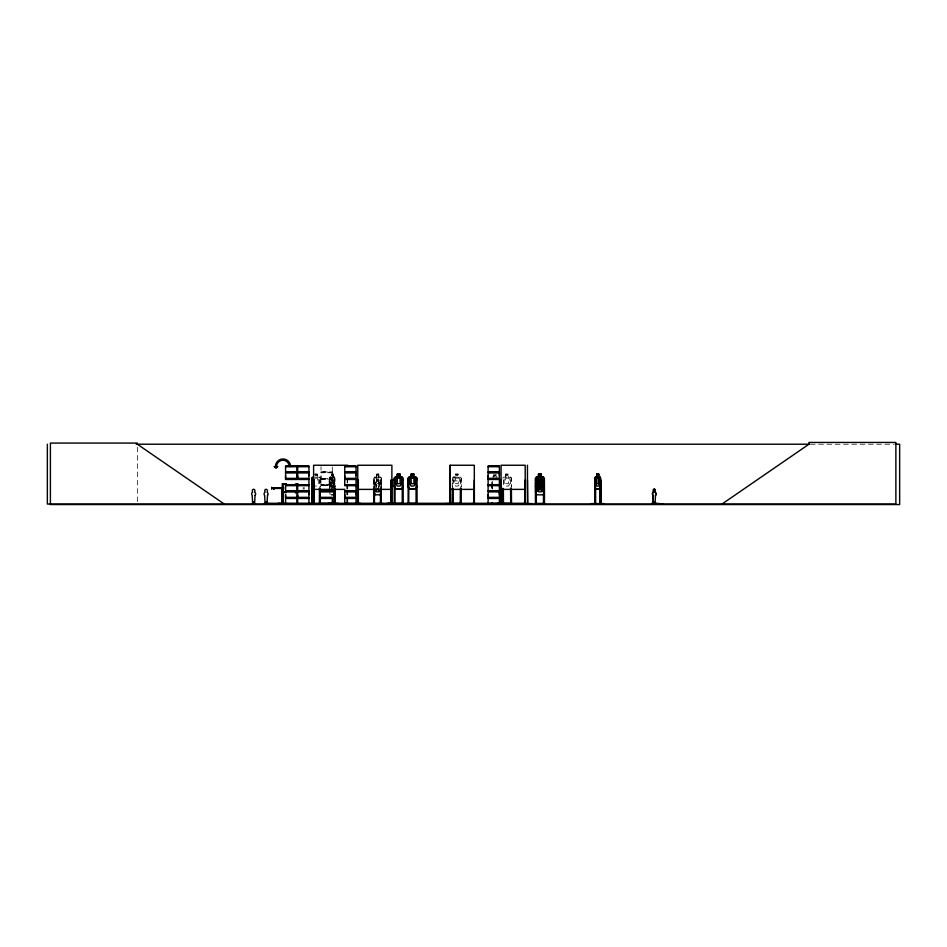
<?xml version="1.0" encoding="UTF-8"?>
<svg xmlns="http://www.w3.org/2000/svg" width="947" height="947" viewBox="0 0 947 947"><rect width="100%" height="100%" fill="white"/><g stroke="black" fill="none" stroke-linecap="round" stroke-linejoin="round"><path stroke-width="0.71" stroke-dasharray="4.74 3.55" d="M321.009 475.583L321.009 478.389L320.95 472.482L332.421 472.257L320.997 471.76L321.009 466.682M332.279 475.583L332.35 472.458M321.009 471.724L332.35 472.056M332.279 490.676L332.35 478.673L320.915 478.744L321.009 488.167M320.867 484.947L332.409 485.207L320.938 485.053M332.35 485.101L320.986 484.817L332.279 484.675M334.291 488.924L335.049 486.071M380.351 488.924L381.31 486.071M320.95 478.685L332.29 478.353L332.29 472.813L321.009 472.778M319.613 488.036L320.264 486.071M460.266 489.019L461.284 486.071L461.284 478.093L460.23 477.051L458.312 477.051L458.312 474.08L455.341 474.08L455.448 477.146L453.956 478.14L453.956 483.68L455.448 486.06L458.218 486.06L459.697 483.68L459.697 478.14L458.218 477.146L458.218 474.175L455.448 474.175M510.421 488.924L511.51 486.071L511.51 478.093L510.457 477.051L508.539 477.051M332.788 487.326L333.853 483.858L332.385 486.628L330.882 483.917L332.03 487.303M332.373 479.087L320.95 479.146M378.22 487.326C381.392 483.964 378.693 482.059 377.699 486.628L375.687 483.917L377.214 487.303M330.231 482.828L329.568 483.893M330.077 477.051L329.414 478.105L330.112 477.146M325.768 485.657L327.52 485.657M374.018 478.152L374.053 489.197L373.876 478.105L374.669 477.051L376.397 477.051M373.935 478.105L374.716 477.051M502.703 478.152L503.591 477.146L510.421 477.146L511.404 478.14L511.404 487.007M331.45 482.934L330.539 483.917L330.539 489.457M810.407 444.214L893.802 444.214M314.593 474.08L317.458 474.08L317.423 477.051L319.293 477.051L320.287 478.093L319.222 477.146M314.688 474.175L317.363 474.175L317.328 477.146L318.748 478.14L318.748 483.68L317.328 486.06L314.688 486.06M331.332 474.175L333.131 474.175M376.421 474.175L378.764 474.175M508.444 474.175L505.674 474.175L505.674 477.146L504.183 478.14L504.183 483.68L505.674 486.06L508.444 486.06L509.924 483.68L509.924 478.14L508.444 477.146L508.539 474.08L505.568 474.08L505.568 477.051L503.544 477.051M330.006 477.051L331.343 477.051M333.119 477.051L334.398 477.051M378.788 477.051L380.434 477.051L381.31 478.093L381.31 487.871M455.341 477.051L453.317 477.051L452.37 478.105L452.323 487.007M492.357 477.051L493.908 477.051M496.003 477.051L497.483 477.051M314.688 477.146L319.246 477.146M330.03 477.146L334.374 477.146M374.704 477.146L380.398 477.146M453.364 477.146L460.195 477.146L461.189 478.14L461.177 487.007M381.25 478.093L381.227 487.883M314.688 478.14L317.328 478.14L317.328 483.68M320.997 479.478L332.29 479.478M331.391 479.857L333.297 479.857L334.078 488.072M376.433 479.857L378.918 479.857M320.287 479.916L319.411 479.916L319.411 487.007M331.45 479.963L333.237 479.963M334.907 479.916L334.149 479.916L334.149 487.007M378.847 479.963L376.515 479.963L376.563 482.934L375.296 483.917L375.296 489.457M381.168 479.916L380.315 479.916L380.493 487.007M452.323 479.916L453.14 479.916L453.14 487.007M461.189 479.916L460.36 479.916L460.36 487.007M511.404 479.916L510.587 479.916L510.587 487.007M452.37 480.91L461.284 480.91M330.148 482.828L331.474 482.828M333.226 482.828L334.48 482.828L335.131 483.881M376.48 482.828L374.763 482.828L373.994 483.893L374.858 482.934L380.469 482.934M378.871 482.828L380.505 482.828L381.357 483.881L380.445 482.828M330.172 482.934L334.457 482.934L334.989 483.917M321.009 485.657L332.279 485.657M329.485 486.071L329.982 489.019M373.876 486.071L374.645 489.019M330.207 494.808L329.568 491.848M378.788 482.934L380.007 483.917L380.007 488.072M380.351 477.146L381.227 478.14M334.315 477.051L334.989 478.14L335.06 487.883M334.291 477.146L334.907 487.007M452.37 486.071L452.986 488.036M374.018 486.06L374.515 487.965M491.671 486.071L492.345 489.019M332.279 471.701L332.29 466.35M503.366 479.916L503.366 487.007M496.074 474.08L496.003 477.146M495.577 474.672L495.577 475.666L494.275 475.666L494.275 474.672M493.979 475.169L493.979 477.146L493.837 474.08M492.511 481.325L492.511 485.586M492.298 484.166L492.298 488.427M491.919 484.166L491.919 488.427M491.742 482.106L491.706 488.427M380.99 479.916L380.99 487.007M378.788 489.457L378.788 483.917L376.515 483.917L376.515 489.457M378.705 474.175L378.705 477.146M376.397 474.08L376.421 477.146L375.249 478.14L375.249 483.68L376.48 486.06L378.764 486.06L379.996 483.68L379.996 478.14L378.764 477.146L378.847 474.08L376.338 474.08L376.338 477.051M374.515 487.007L374.515 479.916L373.663 479.916L373.663 487.007M374.337 479.916L374.337 487.007M347.727 484.272L347.727 488.628M347.727 490.084L347.727 495.897M347.727 497.353L347.727 501.709M347.513 479.916L347.513 482.816M347.513 484.272L347.513 488.628M347.513 490.084L347.513 495.897M347.513 497.353L347.513 501.709M347.158 479.916L347.158 482.816M347.158 484.272L347.158 488.628M347.158 490.084L347.158 495.897M347.158 497.353L347.158 501.709M346.933 484.272L346.933 488.628M346.933 490.084L346.933 495.897M346.933 497.353L346.933 501.709M334.658 479.916L334.658 487.007M334.398 479.916L334.398 487.007M333.19 477.051L333.19 474.08L331.261 474.08L331.332 477.146M333.155 489.457L333.155 483.917L331.45 483.917L331.45 489.457M333.119 474.08L333.131 477.146L334.054 478.14L334.054 483.68L333.131 486.06L331.403 486.06L330.479 483.68L331.403 474.175M329.887 487.007L329.887 479.916L329.13 479.916L329.13 487.007M329.639 479.916L329.639 490.522M329.485 478.105L329.568 490.522M329.378 479.916L329.378 487.007M320.264 478.093L320.193 487.007M304.141 487.456L304.141 489.232M303.158 487.456L303.158 489.232M137.339 447.126L137.339 502.585M316.854 474.672L315.162 474.672L315.162 475.666L316.854 475.666L316.854 474.672M332.823 474.672L331.71 474.672L331.71 475.666L332.823 475.666L332.823 474.672M378.362 474.672L376.882 474.672L376.882 475.666L378.362 475.666L378.362 474.672M457.721 474.672L455.933 474.672L455.933 475.666L457.721 475.666L457.721 474.672M507.947 474.672L506.16 474.672L506.16 475.666L507.947 475.666L507.947 474.672M333.131 478.14L331.403 478.14L331.403 483.68L333.131 483.68L333.131 478.14M378.764 478.14L376.48 478.14L376.48 483.68L378.764 483.68L378.764 478.14M458.218 478.14L455.448 478.14L455.448 483.68L458.218 483.68L458.218 478.14M508.444 478.14L505.674 478.14L505.674 483.68L508.444 483.68L508.444 478.14M332.859 480.46L331.758 480.46L331.758 481.443L332.859 481.443L332.859 480.46M378.374 480.46L376.918 480.46L376.918 481.443L378.374 481.443L378.374 480.46"/><path stroke-width="1.42" d="M273.778 488.415L281.318 488.451M296.873 491.789L282.36 491.884L283.236 491.694M286.408 483.751L282.36 483.68L283.236 483.846C281.579 485.918 283.2 483.301 286.408 484.568M285.592 497.341L285.592 494.571L285.58 497.341L296.873 497.341L296.873 494.571M285.58 478.353L285.58 472.813L296.873 472.813L296.861 478.353L285.58 478.353L285.592 475.583M296.861 475.583L296.861 472.813M297.666 497.341L297.666 494.571L297.654 497.341L308.935 497.341L308.935 491.789L297.654 491.789M297.654 478.353L297.654 472.813L308.935 472.813L308.923 478.353L297.654 478.353L297.666 475.583M308.923 494.571L308.923 491.789M308.923 475.583L308.923 472.813M344.732 497.341L344.732 491.789L356.025 491.789L356.013 497.341L344.732 497.341L344.744 494.571M344.732 478.353L344.732 472.813L356.025 472.813L356.013 478.353L344.732 478.353L344.744 475.583M356.013 494.571L356.013 491.789M356.013 475.583L356.013 472.813M488.107 497.341L488.107 491.789L499.4 491.789L499.389 497.341L488.107 497.341L488.119 494.571M488.107 478.353L488.107 472.813L499.4 472.813L499.389 478.353L488.107 478.353L488.119 475.583M499.389 494.571L499.389 491.789M499.389 475.583L499.389 472.813M282.36 492.511L286.408 492.606M282.36 483.775L282.301 504.041M445.694 503.591L460.278 503.413M523.099 503.591L532.143 503.555M285.556 504.029L285.592 498.453L296.873 498.453L296.873 503.804L278.051 503.544L287.107 503.922M281.318 487.977L273.778 487.977M655.087 503.129L655.502 495.376A2.012 1.752 -90 0 0 655.146 492.215L654.969 489.54M655.146 503.129L653.335 503.129L652.968 495.376A2.012 1.752 -90 0 1 653.335 492.215L653.513 489.54M653.394 503.129L653.028 495.376A2.012 1.752 -90 0 1 653.394 492.215L653.418 489.777M654.117 502.395L653.489 502.028M653.939 502.336L654.164 502.159M344.815 503.993L344.732 498.453L356.025 498.453L356.025 503.804M449.837 504.029L450.062 465.249L474.293 465.249L474.388 503.97M334.421 494.808L335.049 489.197M599.889 488.924L600.682 486.071M600.611 486.06L599.936 489.019L595.379 489.019L594.846 486.071M325.579 503.982L338.422 503.591L318.973 503.544L338.422 503.591M591.413 503.591L604.257 503.591M380.41 494.713L381.227 491.836M380.469 494.808L381.31 489.197M310.154 503.579L321.802 503.982M354.296 503.97L360.795 503.544L344.471 503.544L350.994 503.982M360.736 503.97L344.507 503.591M488.652 503.544L501.484 503.591L488.119 503.65M371.07 503.591L383.748 503.591M403.055 486.06L402.061 488.924L395.23 488.924L394.343 486.06L394.343 478.152M403.15 486.071L402.132 489.019L395.159 489.019L394.248 486.071M416.976 486.071L415.958 489.019L408.986 489.019L408.074 486.071L408.169 478.152L409.021 477.051L411.034 477.051L411.034 474.08L414.005 474.08L413.91 477.146L415.39 478.14L415.39 483.68L413.91 486.06L411.14 486.06L409.649 483.68L409.649 478.14L411.14 477.146L411.14 474.175L413.91 474.175M544.288 486.06L543.294 488.924L536.464 488.924L535.576 486.06M544.383 486.071L543.365 489.019L536.393 489.019L535.481 486.071M544.383 491.848L543.365 494.808L536.393 494.808L535.481 491.848M375.663 490.546L376.409 490.818L377.308 488.889M333.155 491.836L334.078 489.457M312.569 504.029L312.699 503.165M394.011 503.97L394.094 503.165M452.193 503.922L452.228 503.165M502.372 503.97L502.419 503.295M380.007 489.457L378.788 491.836L376.515 491.836L375.296 489.457M594.917 478.152L595.497 477.146L599.972 477.146M653.454 489.54L654.27 489.031M312.688 477.051L311.764 478.105L311.812 504.041M654.484 503.78L655.158 504.041M654.791 504.017L654.993 502.727M656.685 503.78L663.208 504.041M535.481 483.893L536.428 482.828L538.452 482.828L538.441 479.857L541.412 479.857M252.352 503.567C249.665 504.053 257.667 504.053 254.897 503.567M252.47 504.017L252.518 504.041M264.793 503.567C262.106 504.053 270.12 504.053 267.35 503.567M264.592 503.899L265.385 504.017M266.829 504.029L267.338 504.017M500.939 503.982L501.022 503.165M722.016 504.041L808.951 444.214L808.951 442.45L895.874 442.45L895.874 504.041L47.35 504.041L47.35 444.214M538.547 482.934L537.056 483.917L537.056 489.457L538.547 491.836L541.317 491.836L542.797 489.457L542.797 483.917L541.317 482.934M660.58 504.041L660.414 503.78M344.708 484.828L356.036 485.053M136.226 444.214L809.401 444.214M895.211 444.214L899.65 444.214L899.65 504.55L50.404 504.55L50.404 443.078L137.339 443.078L137.339 444.214L224.261 504.041M347.727 465.249L313.599 465.249L313.599 504.041M285.568 466.125L296.885 466.125M297.642 466.125L308.947 466.125M344.72 466.125L356.036 466.125M488.096 466.125L499.4 466.125M285.592 466.682L296.861 466.682M297.666 466.682L308.923 466.682M344.744 466.682L356.013 466.682M488.119 466.682L499.389 466.682M285.509 472.08L296.956 472.08M297.571 472.08L309.018 472.08M344.661 472.08L356.108 472.08M488.025 472.08L499.471 472.08M285.509 472.423L296.956 472.423M297.571 472.423L309.018 472.423M344.661 472.423L356.108 472.423M488.025 472.423L499.471 472.423M594.799 504.041L594.846 478.105L595.474 477.051L596.788 477.051L596.717 474.08L598.741 474.08L598.741 477.051L599.996 477.051M400.084 474.175L397.314 474.175L397.314 477.146L395.822 478.14L395.822 483.68L397.314 486.06L400.084 486.06L401.564 483.68L401.564 478.14L400.084 477.146L400.179 474.08L397.207 474.08L397.207 477.051L395.183 477.051L394.248 478.105L394.283 504.041M541.317 474.175L538.547 474.175L538.547 477.146L537.056 478.14L537.056 483.68L538.547 486.06L541.317 486.06L542.797 483.68L542.797 478.14L541.317 477.146L541.412 474.08L538.441 474.08L538.441 477.051L536.416 477.051L535.481 478.105L535.422 504.041L535.327 503.165L536.333 503.165M596.788 474.175L598.67 474.175M400.179 477.051L402.108 477.051L403.15 478.093L403.209 503.591M414.005 477.051L415.934 477.051L416.976 478.093L417.094 503.982M541.412 477.051L543.341 477.051L544.383 478.093L544.501 503.982M395.23 477.146L402.061 477.146M543.294 477.146L536.464 477.146L535.576 478.152L535.576 491.836L536.464 494.713M285.509 478.744L296.956 478.744M297.571 478.744L309.018 478.744M344.661 478.744L356.108 478.744M488.025 478.744L499.471 478.744M285.509 479.087L296.956 479.087M297.571 479.087L309.018 479.087M344.661 479.087L356.108 479.087M488.025 479.087L499.471 479.087M285.58 479.478L296.873 479.478M297.654 479.478L308.935 479.478L308.935 484.817L297.666 484.675M311.741 479.916L312.617 479.916L312.605 504.041M313.374 479.916L314.179 479.916L314.179 504.041M391.892 479.916L391.087 479.916L391.028 504.041M394.189 479.916L395.006 479.916L395.065 504.041L388.708 503.982M403.055 479.916L402.238 479.916L402.238 504.041L402.144 503.165M408.015 479.916L408.832 479.916L408.737 504.041M416.881 479.916L416.064 479.916L416.064 504.041M450.062 479.916L450.606 504.041M474.293 479.916L473.831 504.041M501.07 479.916L501.519 504.041L488.096 503.816L488.119 498.453L499.4 498.453L499.4 503.804M525.206 479.916L524.745 504.041M527.455 479.916L527.775 504.041M535.422 479.916L536.239 479.916L536.333 504.041M538.547 479.963L541.317 479.963M544.288 479.916L543.471 479.916L543.471 504.041M594.811 479.916L595.592 479.916M541.412 482.828L543.341 482.828L544.383 483.881M536.464 482.934L543.294 482.934L544.288 483.917M295.405 483.988L298.068 483.893M285.592 484.675L296.861 484.675M344.744 484.675L356.013 484.675L356.025 479.478L344.732 479.478L344.732 484.817L356.036 484.817M488.119 484.675L499.389 484.675L499.389 479.478L488.107 479.478L488.107 484.817L499.4 484.828M296.885 484.828L285.473 484.971L296.885 485.053M297.642 484.828L308.947 484.828M297.642 485.053L308.947 485.053M488.096 485.113L499.4 485.053M344.72 485.314L356.036 485.302L356.013 490.676L344.732 490.676M285.592 485.657L296.861 485.657M297.666 485.657L308.923 485.657M344.744 485.657L356.013 485.657M488.119 485.657L499.389 485.657M311.764 486.071L312.664 489.019M282.111 488.711L283.129 488.711M415.887 488.924L409.057 488.924L408.169 486.06M595.426 488.924L599.972 488.924M282.111 488.96L283.129 488.96M313.599 489.386L344.886 489.386M357.753 489.386L391.892 489.386M450.156 489.386L474.293 489.386M501.07 489.386L525.194 489.386M655.146 490.037L655.087 492.215A2.012 1.752 -90 0 1 655.442 495.376L655.502 495.376M320.997 490.676L332.29 490.676M285.509 491.067L296.956 491.067M297.571 491.067L309.018 491.067M320.915 491.067L332.361 491.067M344.661 491.067L356.108 491.067M488.025 491.067L499.471 491.067M285.509 491.41L296.956 491.41M297.571 491.41L309.018 491.41M320.915 491.41L332.361 491.41M344.661 491.41L356.108 491.41M488.025 491.41L499.471 491.41M320.997 491.789L332.29 491.789M374.053 489.197L374.858 494.713M331.557 494.808L334.504 494.808M380.528 494.808L374.74 494.808L373.994 491.848M320.997 497.341L332.29 497.341M285.509 497.72L296.956 497.72M297.571 497.72L309.018 497.72M320.915 497.72L332.361 497.72M344.661 497.72L356.108 497.72M488.025 497.72L499.471 497.72M285.509 498.063L296.956 498.063M297.571 498.063L309.018 498.063M320.915 498.063L332.361 498.063M344.661 498.063L356.108 498.063M488.025 498.063L499.471 498.063M320.997 498.453L332.29 498.453L332.29 503.804M544.383 503.165L543.377 503.165L543.377 504.041M595.651 503.165L594.752 503.165L594.752 504.041M600.019 503.165L600.919 503.165L600.919 504.041L600.86 479.916L600.078 479.916L600.019 504.041M252.979 503.402L254.27 503.402M265.42 503.402L266.711 503.402M402.144 503.413L388.625 503.544L395.148 503.982M408.926 503.413L415.97 503.413M503.461 503.413L510.492 503.413M536.333 503.413L543.377 503.413M657.739 503.402L659.076 503.402M252.115 503.567L255.134 503.567M264.556 503.567L267.575 503.567M278.051 503.591L296.861 503.65M297.666 503.65L308.923 503.65M663.066 503.899L652.199 504.041L652.365 502.727L653.383 502.727L653.383 503.567M654.211 489.031L654.886 489.327M283.283 503.982L283.117 487.705L282.111 487.705L282.159 504.041M319.423 503.982L319.411 488.427M501.496 503.97L501.425 503.165M525.301 503.97L525.194 465.249L501.07 465.249L501.117 504.041M333.427 490.818L333.96 490.546M416.881 478.14L415.887 477.146L409.057 477.146L408.169 478.152L408.11 504.041M598.599 477.146L599.569 478.14L599.569 483.68L598.599 486.06L596.788 486.06L595.817 483.68L595.817 478.14L596.788 477.146L596.788 474.08M599.925 477.051L600.682 478.093L600.516 504.041L600.315 479.916M378.161 488.889L379.072 490.818L379.794 490.546M655.809 503.78L655.809 502.727L654.791 502.727L654.791 503.567M655.608 502.727L655.608 503.567L652.566 503.567L652.566 502.727M654.152 503.567L654.152 501.803L653.276 501.803L653.181 503.78M654.081 501.803L654.081 503.567M600.102 503.165L600.256 504.041M598.658 474.08L598.67 477.146M595.592 487.007L595.651 504.041M595.414 503.165L595.414 504.041M595.343 479.916L595.213 504.041M595.047 479.916L595.154 504.041M544.194 503.165L544.194 504.041M536.144 503.165L536.144 504.041M527.467 465.249L527.455 504.041M525.869 504.041L525.869 503.295L266.166 503.295L266.166 504.041M524.105 503.295L524.105 504.041M511.404 488.427L511.498 504.041M510.587 488.427L510.682 504.041M510.492 503.165L510.492 504.041M503.461 503.165L503.461 504.041L503.366 488.427M502.644 503.165L502.644 504.041M502.549 488.427L502.455 504.041M498.382 503.165L498.347 504.041M498.169 503.165L498.24 504.041M498.075 503.165L498.039 504.041M497.885 503.165L497.72 504.041M497.613 503.165L497.506 504.041M492.582 503.413L492.582 504.041M492.476 503.165L492.511 504.041M492.191 503.165L492.369 504.041M492.049 503.165L492.014 504.041M491.919 503.165L491.848 504.041M491.635 503.165L491.706 504.041M472.245 503.295L472.245 504.041M461.272 503.165L461.248 504.041L461.189 488.427M460.455 503.165L460.455 504.041M460.36 488.427L460.266 504.041M453.14 488.427L453.234 504.041M453.045 503.165L453.045 504.041M452.323 488.427L452.406 504.041M450.808 503.295L450.808 504.041M450.381 479.916L450.37 504.041M450.156 465.249L450.204 504.041M449.517 503.295L449.517 504.041M416.787 503.165L416.787 504.041M415.97 503.165L415.97 504.041M408.926 503.165L408.926 504.041M407.92 503.165L407.92 504.041M402.96 503.165L402.96 504.041M391.951 503.165L391.951 504.041M391.857 504.041L391.892 465.249L357.753 465.249L357.753 504.041M391.667 479.916L391.667 504.041M391.419 503.165L391.525 504.041M391.312 479.916L391.253 504.041M389.856 503.295L389.856 504.041M388.104 503.295L388.104 504.041M386.838 503.295L386.838 504.041M381.168 488.427L381.25 504.041M380.99 491.268L381.073 504.041M380.883 503.165L380.86 504.041M380.623 503.165L380.599 504.041M380.493 488.427L380.41 504.041M380.232 503.165L380.232 504.041M374.586 503.165L374.586 504.041M374.515 488.427L374.42 504.041M374.337 488.427L374.207 504.041M373.84 488.427L373.97 504.041M373.663 488.427L373.757 504.041M373.58 503.165L373.58 504.041M358.392 504.041L358.333 479.916L357.528 479.916L357.528 504.041M358.108 479.916L358.167 504.041M357.859 503.165L357.883 504.041M347.798 503.165L347.798 504.041L347.573 503.165M347.371 503.165L347.407 504.041M347.289 503.165L347.253 504.041M347.087 504.041L346.969 503.165L346.862 504.041M334.966 503.165L334.966 504.041M334.907 488.427L334.907 504.041M334.658 492.689L334.717 504.041M334.398 488.427L334.338 504.041M334.149 492.689L334.149 504.041L334.09 503.165M329.887 503.165L329.947 504.041M329.639 503.165L329.698 504.041M329.473 503.165L329.544 504.041M329.378 503.165L329.319 504.041M329.13 503.165L329.154 504.041M320.382 503.165L320.382 504.041M320.193 488.427L320.228 504.041M320.086 503.165L320.074 504.041M319.624 503.165L319.613 504.041M319.328 503.165L319.328 504.041M314.238 503.165L314.238 504.041M313.954 479.916L314.013 504.041M313.694 503.165L313.812 504.041M313.268 478.14L313.315 504.041M312.403 503.165L312.415 504.041M311.859 478.152L311.883 486.06M311.954 503.165L311.942 504.041M311.646 503.165L311.646 504.041M297.192 483.751L297.192 484.568M297.192 491.789L297.192 492.606M282.987 484.663L282.928 504.041M267.918 503.295L267.918 504.041M266.533 503.567L266.533 501.803L265.61 501.803L265.61 503.567M254.092 503.567L254.092 501.803L253.169 501.803L253.169 503.567M290.622 466.551A7.6 7.6 0 0 0 283.023 458.94A7.6 7.6 0 0 0 275.411 466.551L274.156 466.551L275.979 468.303L277.814 466.551L276.548 466.551A6.345 6.345 0 0 1 282.893 460.206A6.345 6.345 0 0 1 289.237 466.551M271.753 487.906C271.765 491.86 271.777 485.302 271.753 487.906M273.766 487.634L273.778 489.327L273.766 487.634M255.051 495.376L254.636 503.129L252.624 503.129L252.198 495.376A2.012 2.012 0 0 1 252.624 492.215C250.789 488.25 256.459 488.25 254.636 492.215A2.012 2.012 0 0 1 255.051 495.376M267.492 495.376L267.078 503.129L265.065 503.129L264.651 495.376A2.012 2.012 0 0 1 265.065 492.215C263.23 488.25 268.912 488.25 267.078 492.215A2.012 2.012 0 0 1 267.492 495.376M542.536 490.735L541.577 490.818L539.944 487.954C538.654 492.476 535.256 491.517 539.317 487.303C535.375 483.893 538.879 482.118 539.897 486.628C541.021 482.366 544.561 483.266 540.536 487.326L542.536 490.735M652.874 503.78L652.874 503.887M254.542 503.78L254.542 503.78M296.885 466.326L285.568 466.338L285.592 471.701L296.873 471.701L296.873 466.35M308.947 466.338L297.642 466.338L297.666 471.701L308.935 471.701L308.935 466.35M356.036 466.338L344.72 466.35L344.744 471.701L356.025 471.701L356.025 466.35M499.4 466.35L488.096 466.326L488.119 471.701L499.4 471.701L499.4 466.35M399.587 474.672L397.811 474.672L397.811 475.666L399.587 475.666L399.587 474.672M413.413 474.672L411.637 474.672L411.637 475.666L413.413 475.666L413.413 474.672M540.82 474.672L539.044 474.672L539.044 475.666L540.82 475.666L540.82 474.672M598.279 474.672L597.107 474.672L597.107 475.666L598.279 475.666L598.279 474.672M400.084 478.14L397.314 478.14L397.314 483.68L400.084 483.68L400.084 478.14M413.91 478.14L411.14 478.14L411.14 483.68L413.91 483.68L413.91 478.14M541.317 478.14L538.547 478.14L538.547 483.68L541.317 483.68L541.317 478.14M598.599 478.14L596.788 478.14L596.788 483.68L598.599 483.68L598.599 478.14M540.82 480.46L539.044 480.46L539.044 481.443L540.82 481.443L540.82 480.46M541.317 483.917L538.547 483.917L538.547 489.457L541.317 489.457L541.317 483.917M296.885 485.314L285.568 485.302L285.592 490.676L296.873 490.676L296.873 485.338M308.947 485.302L297.642 485.302L297.666 490.676L308.935 490.676L308.935 485.338M499.4 485.302L488.096 485.314L488.119 490.676L499.4 490.676L499.4 485.338M283.555 487.504L281.318 487.504L281.318 488.889L283.555 488.889L283.555 487.504M298.033 492.7L295.405 492.7L298.056 492.795M308.935 498.453L297.654 498.453L297.654 503.804L308.947 503.816L308.935 498.453M388.625 504.041L388.601 503.295L388.566 504.041"/></g></svg>
